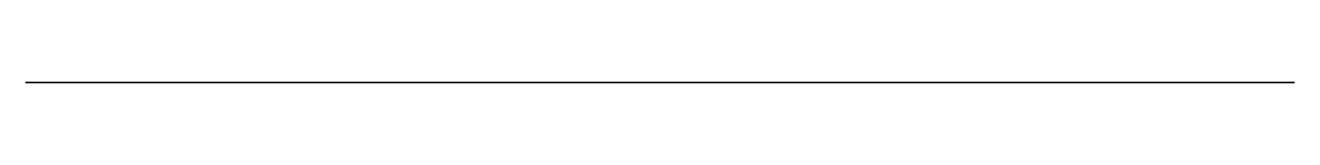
# Model space of a CAD drawing. Header units: millimetres. Extents: x 287.4 to 320.4, y 157.6 to 157.6.
import ezdxf

# ---------------------------------------------------------------- set-up
doc = ezdxf.new("R2010")
doc.units = ezdxf.units.MM
doc.layers.add('标注层', color=3, linetype='Continuous')

msp = doc.modelspace()

# ---------------------------------------------------------------- linework, layer by layer
at = {"layer": '标注层', "extrusion": (0, -1, 0), "elevation": -157.633}
msp.add_lwpolyline([(287.368, 29.912), (320.368, 29.912), (320.368, -0.088), (287.368, -0.088)], close=True, dxfattribs=at)
at = {"layer": '标注层', "extrusion": (0, -1, 0)}
for centre in [(291.868, 24.412, -157.633), (291.868, 5.412, -157.633), (315.868, 24.412, -157.633), (315.868, 5.412, -157.633)]:
    msp.add_circle(centre, 3, dxfattribs=at)

doc.saveas('drawing.dxf')
